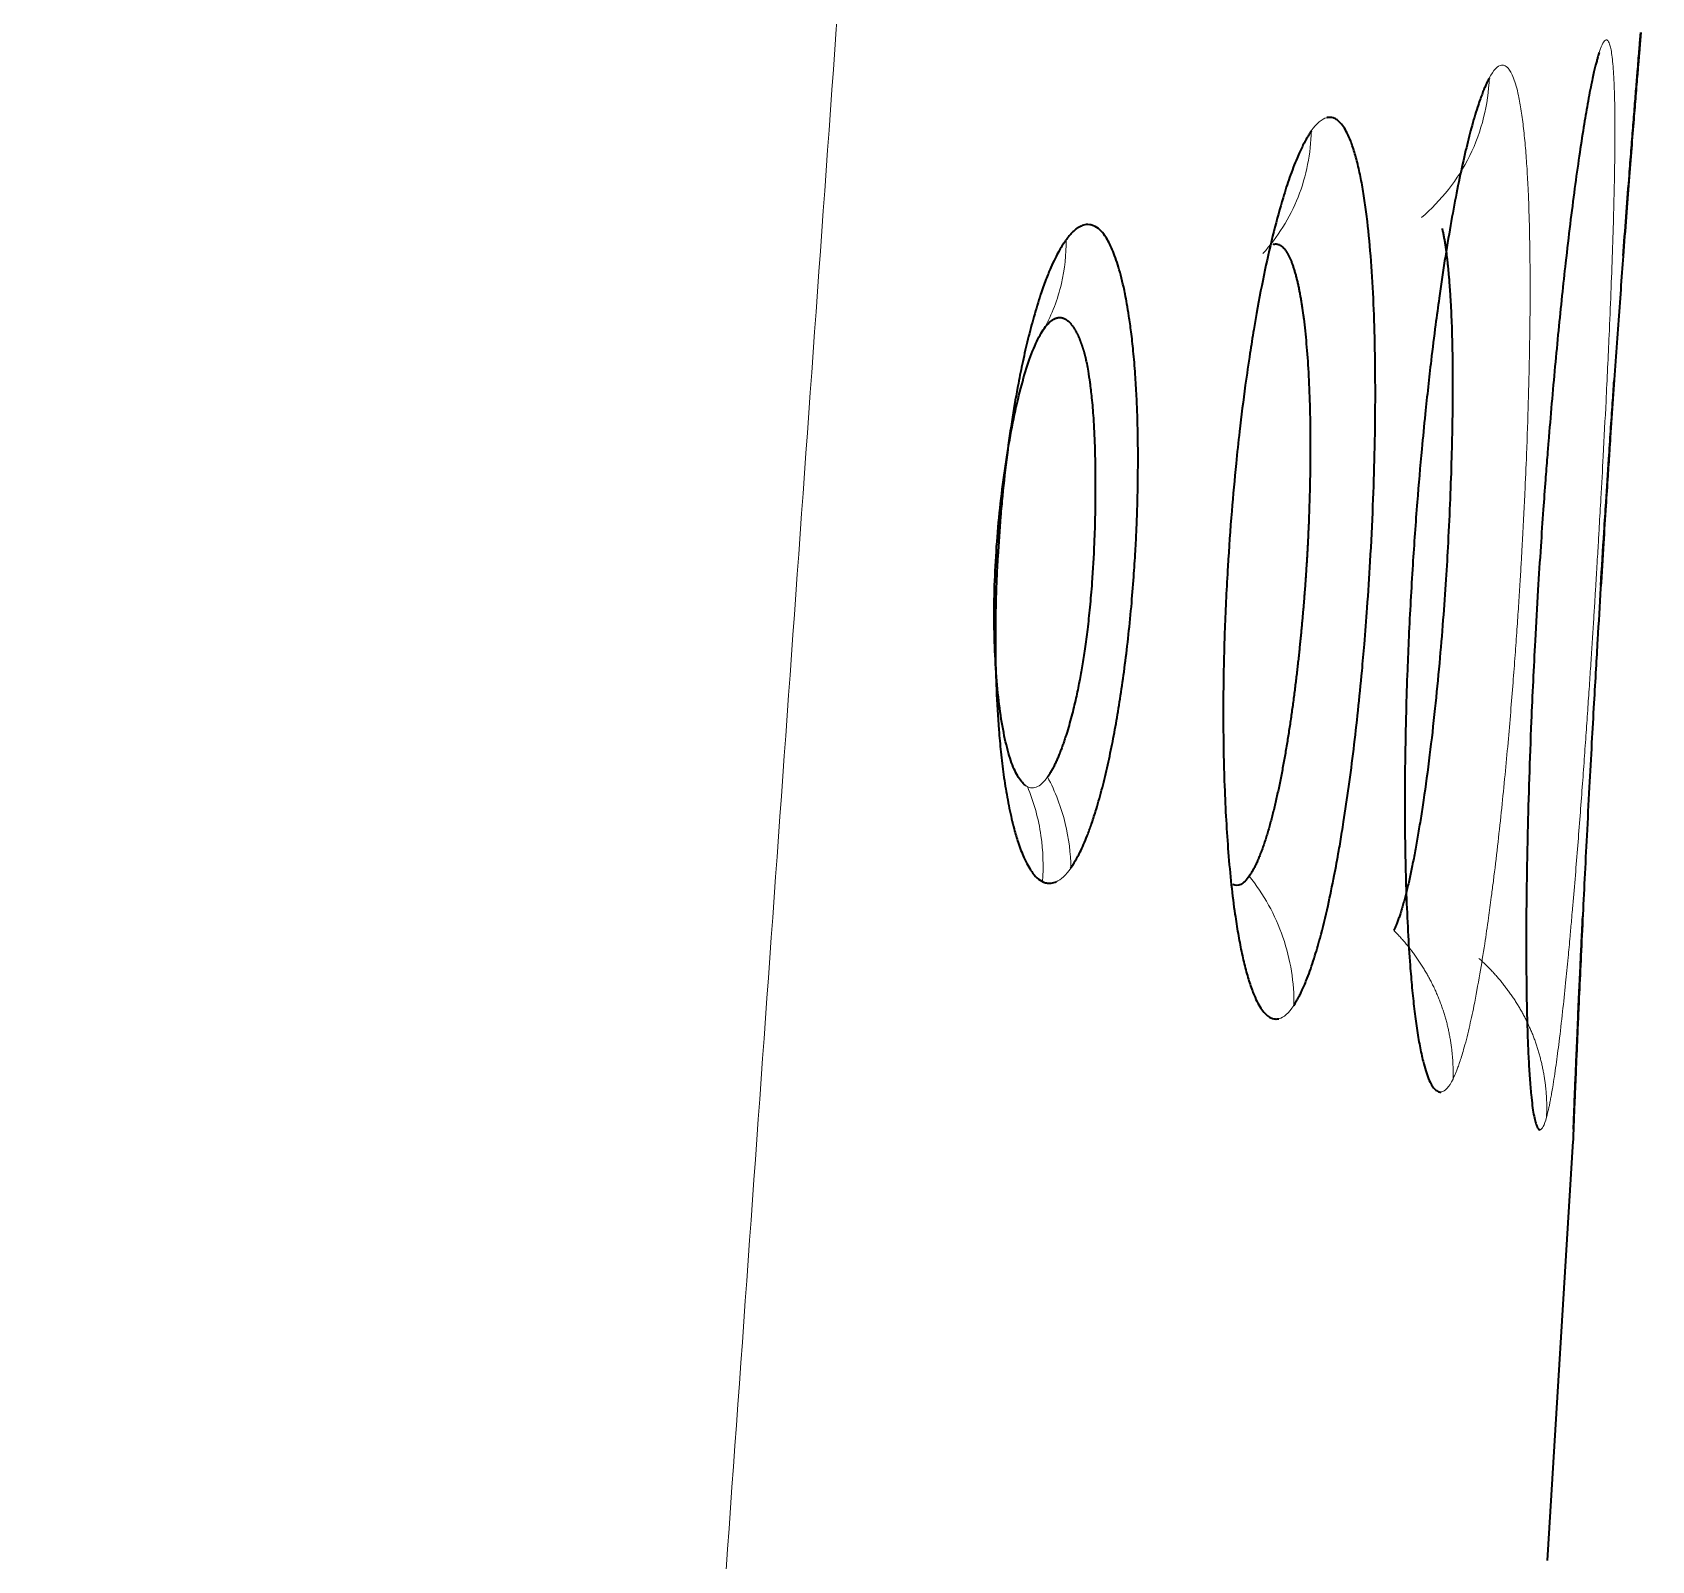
# Model space of a CAD drawing. Header units: inches. Extents: x -1096 to 3103, y -191 to 3207.
# Drawn here: x -28.622 to -24.657, y 1572.625 to 1576.368 of the extents above; entities that cross this region are included whole.
import ezdxf

# ---------------------------------------------------------------- set-up
doc = ezdxf.new("R2010")
doc.units = ezdxf.units.IN

msp = doc.modelspace()

# ---------------------------------------------------------------- linework, layer by layer
at = {"lineweight": 35}
for p, q in [((-24.6834, 1576.3681), (-24.6858, 1576.3387)), ((-24.9121, 1572.6251), (-24.8493, 1573.6521))]:
    msp.add_line(p, q, dxfattribs=at)
at = {"lineweight": 13}
for points, knots in [([(-24.657, 1604.0575), (-24.6612, 1604.0019), (-24.6697, 1603.8898), (-24.6825, 1603.7202), (-24.6954, 1603.5479), (-24.7085, 1603.373), (-24.7217, 1603.1954), (-24.7351, 1603.0151), (-24.7487, 1602.8322), (-24.7624, 1602.6465), (-24.7762, 1602.4583), (-24.8033, 1602.0882), (-24.8495, 1601.4522), (-24.9046, 1600.6884), (-24.9558, 1599.9769), (-24.9972, 1599.4027), (-25.0386, 1598.8284), (-25.08, 1598.2541), (-25.1215, 1597.6798), (-25.2023, 1596.5586), (-25.3127, 1595.03), (-25.4425, 1593.2333), (-25.5422, 1591.8545), (-25.6116, 1590.8938), (-25.6605, 1590.2177), (-25.6991, 1589.6825), (-25.7378, 1589.1445), (-25.7775, 1588.5933), (-25.8181, 1588.029), (-25.8596, 1587.4515), (-25.9021, 1586.8608), (-25.9455, 1586.257), (-25.9898, 1585.64), (-26.035, 1585.0098), (-26.0812, 1584.3665), (-26.1283, 1583.71), (-26.1763, 1583.0403), (-26.2252, 1582.3575), (-26.2751, 1581.6615), (-26.3258, 1580.9523), (-26.3776, 1580.23), (-26.4302, 1579.4945), (-26.4838, 1578.7459), (-26.5383, 1577.9841), (-26.5937, 1577.2091), (-26.7064, 1575.6334), (-26.878, 1573.2344), (-27.1101, 1569.9896), (-27.348, 1566.6641), (-27.5918, 1563.2577), (-27.8414, 1559.7706), (-28.0968, 1556.2027), (-28.3581, 1552.554), (-28.6288, 1548.7766), (-28.9068, 1544.8982), (-29.1902, 1540.9465), (-29.4735, 1536.9971), (-29.7568, 1533.05), (-30.0401, 1529.1052), (-30.3233, 1525.1627), (-30.6065, 1521.2225), (-30.8896, 1517.2847), (-31.1726, 1513.3491), (-31.4555, 1509.4158), (-31.7384, 1505.4849), (-32.0211, 1501.5563), (-32.3037, 1497.6299), (-32.4922, 1495.0131), (-32.5863, 1493.7051)], [0, 0, 0, 0, 0.001515, 0.003053, 0.004616, 0.006203, 0.007814, 0.009449, 0.011108, 0.012791, 0.014499, 0.01623, 0.022857, 0.031796, 0.037001, 0.042205, 0.047411, 0.052616, 0.057822, 0.063029, 0.083104, 0.099391, 0.111888, 0.120596, 0.125515, 0.130273, 0.135149, 0.140145, 0.14526, 0.150494, 0.155847, 0.16132, 0.166912, 0.172623, 0.178453, 0.184403, 0.190472, 0.19666, 0.202967, 0.209394, 0.21594, 0.222605, 0.229389, 0.236293, 0.243316, 0.250458, 0.27913, 0.308534, 0.338669, 0.369537, 0.401135, 0.433466, 0.466528, 0.500322, 0.536151, 0.571959, 0.607745, 0.64351, 0.679254, 0.714977, 0.750679, 0.78636, 0.822019, 0.857658, 0.893275, 0.928871, 0.964446, 1, 1, 1, 1]), ([(-24.9142, 1573.7112), (-24.9138, 1573.7127), (-24.913, 1573.7158), (-24.9117, 1573.7211), (-24.9101, 1573.7277), (-24.9083, 1573.7356), (-24.9063, 1573.7451), (-24.9041, 1573.7564), (-24.9017, 1573.7697), (-24.8973, 1573.7953), (-24.8912, 1573.8355), (-24.8831, 1573.8976), (-24.8753, 1573.965), (-24.868, 1574.0348), (-24.8618, 1574.0972), (-24.857, 1574.1492), (-24.8535, 1574.1887), (-24.8512, 1574.2143), (-24.8481, 1574.2503), (-24.8437, 1574.302), (-24.8378, 1574.3754), (-24.8322, 1574.4476), (-24.8269, 1574.5181), (-24.8219, 1574.5863), (-24.8173, 1574.6518), (-24.813, 1574.7142), (-24.809, 1574.7733), (-24.8053, 1574.829), (-24.802, 1574.8809), (-24.7989, 1574.9291), (-24.7961, 1574.9735), (-24.7936, 1575.0139), (-24.7914, 1575.0503), (-24.7895, 1575.0827), (-24.7878, 1575.1112), (-24.7864, 1575.1356), (-24.7842, 1575.1738), (-24.7805, 1575.2386), (-24.7748, 1575.342), (-24.7679, 1575.477), (-24.7615, 1575.6107), (-24.7565, 1575.7314), (-24.7527, 1575.8313), (-24.7498, 1575.9264), (-24.748, 1576.006), (-24.747, 1576.0722), (-24.7467, 1576.1272), (-24.747, 1576.1787), (-24.748, 1576.2256), (-24.7497, 1576.263), (-24.7518, 1576.2917), (-24.7541, 1576.313), (-24.7568, 1576.3288), (-24.7596, 1576.3393), (-24.7623, 1576.3454), (-24.7646, 1576.3485), (-24.7666, 1576.3498), (-24.7677, 1576.3499), (-24.7682, 1576.35)], [0, 0, 0, 0, 0.004872, 0.010579, 0.017122, 0.024499, 0.03271, 0.041755, 0.051631, 0.062336, 0.094597, 0.12323, 0.155284, 0.182579, 0.205128, 0.222917, 0.235918, 0.244119, 0.247515, 0.270238, 0.291929, 0.312578, 0.332172, 0.350704, 0.368185, 0.384628, 0.400043, 0.414437, 0.42781, 0.440165, 0.451502, 0.461823, 0.471127, 0.479417, 0.486691, 0.492953, 0.4982, 0.516118, 0.543024, 0.578966, 0.624011, 0.654396, 0.685503, 0.717305, 0.749775, 0.772781, 0.796809, 0.821872, 0.847992, 0.875186, 0.895515, 0.916054, 0.936799, 0.954886, 0.970252, 0.982896, 0.992814, 1, 1, 1, 1]), ([(-25.1432, 1573.8047), (-25.1424, 1573.8064), (-25.1407, 1573.81), (-25.1379, 1573.8163), (-25.1347, 1573.8242), (-25.131, 1573.8339), (-25.1268, 1573.8457), (-25.1222, 1573.8599), (-25.1145, 1573.8858), (-25.1043, 1573.9254), (-25.091, 1573.9872), (-25.0782, 1574.0564), (-25.0663, 1574.1299), (-25.057, 1574.1936), (-25.0502, 1574.2439), (-25.0458, 1574.2785), (-25.0402, 1574.3229), (-25.0331, 1574.3832), (-25.0241, 1574.4663), (-25.0159, 1574.5478), (-25.0086, 1574.6266), (-25.0021, 1574.7022), (-24.9963, 1574.7738), (-24.9912, 1574.8412), (-24.9867, 1574.9041), (-24.9828, 1574.9621), (-24.9794, 1575.0152), (-24.9765, 1575.0633), (-24.9741, 1575.1062), (-24.9721, 1575.1439), (-24.9698, 1575.1878), (-24.9667, 1575.2513), (-24.9626, 1575.3472), (-24.9582, 1575.4756), (-24.9554, 1575.6026), (-24.9543, 1575.7167), (-24.9546, 1575.8099), (-24.9561, 1575.8989), (-24.9587, 1575.9734), (-24.962, 1576.0352), (-24.9657, 1576.0864), (-24.9704, 1576.1339), (-24.9761, 1576.177), (-24.9822, 1576.2112), (-24.9885, 1576.2374), (-24.9947, 1576.2566), (-25.0012, 1576.2707), (-25.0074, 1576.2798), (-25.0129, 1576.285), (-25.0176, 1576.2874), (-25.0214, 1576.2882), (-25.0237, 1576.2881), (-25.0246, 1576.288)], [0, 0, 0, 0, 0.005677, 0.012431, 0.020264, 0.029172, 0.039157, 0.050215, 0.062343, 0.094666, 0.123243, 0.158827, 0.188477, 0.212202, 0.229972, 0.241753, 0.247536, 0.274585, 0.300234, 0.324459, 0.347244, 0.368595, 0.388537, 0.407085, 0.424248, 0.440028, 0.454426, 0.467443, 0.479082, 0.489344, 0.498229, 0.51496, 0.541471, 0.577807, 0.624039, 0.654254, 0.685303, 0.717162, 0.749801, 0.772926, 0.797012, 0.822074, 0.848133, 0.875207, 0.895532, 0.916068, 0.936809, 0.954801, 0.970119, 0.982761, 0.992723, 1, 1, 1, 1]), ([(-25.0545, 1576.2562), (-25.0569, 1576.192), (-25.0887, 1576.0607), (-25.1725, 1575.9553), (-25.2206, 1575.9145)], [0, 0, 0, 0, 0.504102, 1, 1, 1, 1]), ([(-25.4902, 1576.1266), (-25.4913, 1576.072), (-25.513, 1575.9611), (-25.5727, 1575.8662), (-25.6086, 1575.8266)], [0, 0, 0, 0, 0.501379, 1, 1, 1, 1]), ([(-26.0906, 1575.86), (-26.0902, 1575.8242), (-26.0983, 1575.7482), (-26.1252, 1575.6775), (-26.1437, 1575.6436)], [0, 0, 0, 0, 0.475307, 1, 1, 1, 1]), ([(-26.1361, 1574.5446), (-26.1453, 1574.5312), (-26.1546, 1574.5229), (-26.173, 1574.5162), (-26.182, 1574.5177), (-26.1906, 1574.5242)], [0, 0, 0, 0, 0.5, 0.5, 1, 1, 1, 1]), ([(-26.079, 1574.3214), (-26.0793, 1574.3574), (-26.0888, 1574.4344), (-26.117, 1574.5085), (-26.1361, 1574.5446)], [0, 0, 0, 0, 0.477106, 1, 1, 1, 1]), ([(-26.1485, 1574.2879), (-26.1456, 1574.3252), (-26.1479, 1574.4056), (-26.1694, 1574.4828), (-26.1853, 1574.5207)], [0, 0, 0, 0, 0.47368, 1, 1, 1, 1]), ([(-25.5329, 1573.9849), (-25.5319, 1574.04), (-25.5408, 1574.0974), (-25.5784, 1574.2062), (-25.6071, 1574.2576), (-25.6423, 1574.3019)], [0, 0, 0, 0, 0.5, 0.5, 1, 1, 1, 1]), ([(-25.1432, 1573.8047), (-25.1431, 1573.8084), (-25.1429, 1573.8159), (-25.143, 1573.827), (-25.1432, 1573.8383), (-25.1438, 1573.8495), (-25.1446, 1573.8609), (-25.1457, 1573.8722), (-25.1471, 1573.8835), (-25.1487, 1573.8949), (-25.1506, 1573.9062), (-25.1528, 1573.9175), (-25.1552, 1573.9288), (-25.1579, 1573.9401), (-25.1609, 1573.9513), (-25.1641, 1573.9624), (-25.1676, 1573.9735), (-25.1714, 1573.9846), (-25.1755, 1573.9955), (-25.1798, 1574.0063), (-25.1844, 1574.0171), (-25.1892, 1574.0277), (-25.1944, 1574.0382), (-25.1997, 1574.0486), (-25.2053, 1574.0588), (-25.2111, 1574.0689), (-25.2172, 1574.0789), (-25.2234, 1574.0887), (-25.2299, 1574.0984), (-25.2366, 1574.1079), (-25.2435, 1574.1172), (-25.2505, 1574.1263), (-25.2578, 1574.1353), (-25.2652, 1574.1441), (-25.2728, 1574.1526), (-25.2805, 1574.161), (-25.2858, 1574.1664), (-25.2885, 1574.1691)], [0, 0, 0, 0, 0.027905, 0.055941, 0.084098, 0.112368, 0.14074, 0.169207, 0.197757, 0.226383, 0.255076, 0.283826, 0.312624, 0.341464, 0.370336, 0.399232, 0.428147, 0.457072, 0.486003, 0.514932, 0.543857, 0.57277, 0.601666, 0.630538, 0.659379, 0.688181, 0.716937, 0.745638, 0.774275, 0.80284, 0.831323, 0.859716, 0.88801, 0.916194, 0.94426, 0.972198, 1, 1, 1, 1]), ([(-24.9142, 1573.7112), (-24.9141, 1573.7147), (-24.9138, 1573.7218), (-24.9136, 1573.7323), (-24.9137, 1573.743), (-24.9141, 1573.7537), (-24.9146, 1573.7644), (-24.9155, 1573.7751), (-24.9165, 1573.7859), (-24.9178, 1573.7966), (-24.9194, 1573.8074), (-24.9211, 1573.8182), (-24.9232, 1573.8289), (-24.9254, 1573.8396), (-24.928, 1573.8503), (-24.9307, 1573.861), (-24.9337, 1573.8716), (-24.937, 1573.8821), (-24.9404, 1573.8926), (-24.9442, 1573.903), (-24.9481, 1573.9134), (-24.9524, 1573.9236), (-24.9568, 1573.9337), (-24.9615, 1573.9438), (-24.9665, 1573.9537), (-24.9716, 1573.9635), (-24.977, 1573.9732), (-24.9826, 1573.9827), (-24.9884, 1573.9922), (-24.9944, 1574.0015), (-25.0006, 1574.0106), (-25.007, 1574.0196), (-25.0135, 1574.0284), (-25.0203, 1574.0371), (-25.0272, 1574.0456), (-25.0342, 1574.054), (-25.0414, 1574.0621), (-25.0488, 1574.0701), (-25.0563, 1574.0779), (-25.064, 1574.0855), (-25.0718, 1574.0929), (-25.0771, 1574.0976), (-25.0797, 1574.1)], [0, 0, 0, 0, 0.024309, 0.048737, 0.073277, 0.097921, 0.122662, 0.147492, 0.172405, 0.197393, 0.222448, 0.247563, 0.272731, 0.297944, 0.323197, 0.348483, 0.373794, 0.399127, 0.424474, 0.449831, 0.475193, 0.500556, 0.525915, 0.551268, 0.576611, 0.601938, 0.627244, 0.652524, 0.677773, 0.702983, 0.728149, 0.753263, 0.778319, 0.80331, 0.828228, 0.853067, 0.877817, 0.902473, 0.927027, 0.951471, 0.975797, 1, 1, 1, 1])]:
    msp.add_open_spline(points, degree=3, knots=knots, dxfattribs=at)
at = {"lineweight": 35}
for points, knots in [([(-24.7265, 1575.8214), (-24.7263, 1575.8247), (-24.7235, 1575.8616), (-24.7183, 1575.9302), (-24.712, 1576.0117), (-24.7067, 1576.0795), (-24.7023, 1576.136), (-24.6981, 1576.1889), (-24.6942, 1576.2373), (-24.691, 1576.276), (-24.6886, 1576.3059), (-24.6868, 1576.3281), (-24.6854, 1576.3448), (-24.6844, 1576.356), (-24.6839, 1576.3626), (-24.6836, 1576.3661), (-24.6834, 1576.3677), (-24.6834, 1576.368), (-24.6834, 1576.3681)], [0, 0, 0, 0, 0.009648, 0.109729, 0.211715, 0.284115, 0.359772, 0.438728, 0.521049, 0.606793, 0.670847, 0.735553, 0.800894, 0.857989, 0.906456, 0.946289, 0.977476, 1, 1, 1, 1]), ([(-24.6858, 1576.3387), (-24.6859, 1576.3372), (-24.6862, 1576.3337), (-24.6867, 1576.3275), (-24.6873, 1576.3197), (-24.6882, 1576.3099), (-24.6891, 1576.2979), (-24.6904, 1576.2833), (-24.6926, 1576.2567), (-24.6959, 1576.2158), (-24.7008, 1576.1545), (-24.7064, 1576.085), (-24.7126, 1576.0049), (-24.7194, 1575.9169), (-24.7261, 1575.8274), (-24.7327, 1575.7387), (-24.7389, 1575.6525), (-24.7452, 1575.5631), (-24.7516, 1575.4708), (-24.7568, 1575.3952), (-24.761, 1575.332), (-24.7647, 1575.2762), (-24.7695, 1575.2026), (-24.7753, 1575.1109), (-24.7821, 1575.0015), (-24.7883, 1574.8988), (-24.7938, 1574.8048), (-24.7987, 1574.7202), (-24.8041, 1574.623), (-24.8099, 1574.5142), (-24.8176, 1574.3658), (-24.8265, 1574.1861), (-24.8332, 1574.0389), (-24.8375, 1573.9427), (-24.8399, 1573.8857), (-24.8422, 1573.8324), (-24.8442, 1573.7838), (-24.8458, 1573.7449), (-24.8471, 1573.7149), (-24.848, 1573.6925), (-24.8486, 1573.6758), (-24.849, 1573.6646), (-24.8493, 1573.6578), (-24.8494, 1573.6542), (-24.8495, 1573.6526), (-24.8495, 1573.6523), (-24.8495, 1573.6521)], [0, 0, 0, 0, 0.005478, 0.012088, 0.019828, 0.028697, 0.038694, 0.049815, 0.062055, 0.094135, 0.122732, 0.153805, 0.184826, 0.215793, 0.246708, 0.271782, 0.296802, 0.321784, 0.346734, 0.371652, 0.381642, 0.396023, 0.414791, 0.437934, 0.465436, 0.497272, 0.515227, 0.536784, 0.561953, 0.590755, 0.623221, 0.684062, 0.749062, 0.772183, 0.796327, 0.821486, 0.847648, 0.874792, 0.895106, 0.915702, 0.936587, 0.954439, 0.969705, 0.982388, 0.992487, 1, 1, 1, 1]), ([(-24.7853, 1576.3192), (-24.7858, 1576.3176), (-24.7869, 1576.314), (-24.7887, 1576.3078), (-24.7909, 1576.2999), (-24.7935, 1576.2901), (-24.7965, 1576.278), (-24.7999, 1576.2634), (-24.8056, 1576.2368), (-24.8135, 1576.196), (-24.8238, 1576.135), (-24.8344, 1576.066), (-24.8454, 1575.9867), (-24.8566, 1575.8996), (-24.867, 1575.8111), (-24.8765, 1575.7235), (-24.8852, 1575.6384), (-24.8936, 1575.5502), (-24.9018, 1575.4593), (-24.9081, 1575.3846), (-24.9131, 1575.322), (-24.9174, 1575.2665), (-24.9227, 1575.1939), (-24.9289, 1575.1039), (-24.9357, 1574.9967), (-24.9439, 1574.8526), (-24.9536, 1574.6496), (-24.9598, 1574.458), (-24.9628, 1574.3041), (-24.964, 1574.2042), (-24.9642, 1574.108), (-24.9635, 1574.027), (-24.9622, 1573.9597), (-24.9605, 1573.904), (-24.9583, 1573.8523), (-24.9554, 1573.8054), (-24.9523, 1573.768), (-24.9491, 1573.7391), (-24.9458, 1573.7177), (-24.9425, 1573.7018), (-24.9392, 1573.6913), (-24.9363, 1573.6851), (-24.9338, 1573.6819), (-24.9317, 1573.6806), (-24.9305, 1573.6804), (-24.93, 1573.6803)], [0, 0, 0, 0, 0.005489, 0.012106, 0.019849, 0.028718, 0.03871, 0.049822, 0.062049, 0.094134, 0.122722, 0.153793, 0.184814, 0.215782, 0.246701, 0.271782, 0.296807, 0.321791, 0.346741, 0.371656, 0.38183, 0.396322, 0.415129, 0.438238, 0.465633, 0.497291, 0.548689, 0.623092, 0.653058, 0.684038, 0.716037, 0.749085, 0.772414, 0.796664, 0.821824, 0.847885, 0.874825, 0.895221, 0.915812, 0.936601, 0.954502, 0.969791, 0.982471, 0.992541, 1, 1, 1, 1]), ([(-25.0545, 1576.2562), (-25.0553, 1576.2546), (-25.0572, 1576.2511), (-25.0602, 1576.2449), (-25.0637, 1576.2372), (-25.0678, 1576.2276), (-25.0724, 1576.2159), (-25.0776, 1576.2017), (-25.0863, 1576.1759), (-25.098, 1576.1367), (-25.1127, 1576.0781), (-25.1273, 1576.0122), (-25.1422, 1575.9365), (-25.1567, 1575.8536), (-25.1683, 1575.7792), (-25.178, 1575.7116), (-25.1869, 1575.6461), (-25.1986, 1575.5523), (-25.2098, 1575.4502), (-25.2212, 1575.3342), (-25.2318, 1575.211), (-25.2428, 1575.0569), (-25.2504, 1574.9188), (-25.2554, 1574.7989), (-25.2587, 1574.6964), (-25.2611, 1574.575), (-25.2617, 1574.4224), (-25.2584, 1574.2492), (-25.2512, 1574.1147), (-25.2437, 1574.027), (-25.2382, 1573.9752), (-25.2319, 1573.9274), (-25.2247, 1573.8844), (-25.2173, 1573.8502), (-25.2101, 1573.824), (-25.2031, 1573.8046), (-25.1961, 1573.7904), (-25.1896, 1573.7813), (-25.1839, 1573.7761), (-25.1791, 1573.7736), (-25.1751, 1573.7727), (-25.1728, 1573.7728), (-25.1719, 1573.7729)], [0, 0, 0, 0, 0.005516, 0.01215, 0.0199, 0.028767, 0.038748, 0.049839, 0.062036, 0.094143, 0.122701, 0.153762, 0.184779, 0.215748, 0.246673, 0.261603, 0.282411, 0.309111, 0.347406, 0.37165, 0.407578, 0.449462, 0.497236, 0.519574, 0.547992, 0.582517, 0.623199, 0.683878, 0.749073, 0.772572, 0.796908, 0.82207, 0.848049, 0.874824, 0.895222, 0.915813, 0.936602, 0.954405, 0.969645, 0.982324, 0.992443, 1, 1, 1, 1]), ([(-25.4902, 1576.1266), (-25.4912, 1576.1251), (-25.4935, 1576.1217), (-25.4972, 1576.1158), (-25.5016, 1576.1085), (-25.5065, 1576.0995), (-25.5122, 1576.0886), (-25.5185, 1576.0755), (-25.5289, 1576.0518), (-25.5427, 1576.0158), (-25.5618, 1575.9567), (-25.5822, 1575.8821), (-25.6041, 1575.7872), (-25.6201, 1575.7041), (-25.6321, 1575.6347), (-25.6414, 1575.5765), (-25.6534, 1575.4939), (-25.6647, 1575.4034), (-25.6759, 1575.3003), (-25.6859, 1575.1901), (-25.6956, 1575.0545), (-25.7013, 1574.935), (-25.7045, 1574.8321), (-25.706, 1574.7435), (-25.7059, 1574.6364), (-25.7027, 1574.5025), (-25.6942, 1574.3515), (-25.6816, 1574.2356), (-25.6697, 1574.1601), (-25.6613, 1574.1159), (-25.6519, 1574.0755), (-25.6415, 1574.0396), (-25.6312, 1574.0113), (-25.6211, 1573.9898), (-25.6115, 1573.9742), (-25.6021, 1573.9632), (-25.5933, 1573.9564), (-25.5858, 1573.9529), (-25.5793, 1573.9516), (-25.5741, 1573.9516), (-25.5711, 1573.9521), (-25.5697, 1573.9523)], [0, 0, 0, 0, 0.005554, 0.012212, 0.019972, 0.028835, 0.038798, 0.049857, 0.062009, 0.094144, 0.122654, 0.164029, 0.205336, 0.246577, 0.261309, 0.282117, 0.309016, 0.346447, 0.371562, 0.40803, 0.449921, 0.49717, 0.518469, 0.546547, 0.581427, 0.623161, 0.683442, 0.749063, 0.772788, 0.797238, 0.822404, 0.848274, 0.87483, 0.895236, 0.915826, 0.936607, 0.954255, 0.969416, 0.982094, 0.992289, 1, 1, 1, 1]), ([(-25.5329, 1573.9849), (-25.5319, 1573.9865), (-25.5297, 1573.9899), (-25.5261, 1573.996), (-25.5219, 1574.0034), (-25.5172, 1574.0125), (-25.512, 1574.0235), (-25.5062, 1574.0366), (-25.4965, 1574.0605), (-25.4839, 1574.0967), (-25.4668, 1574.1554), (-25.4503, 1574.2231), (-25.435, 1574.2965), (-25.4237, 1574.3575), (-25.4162, 1574.4022), (-25.4079, 1574.4539), (-25.3981, 1574.5207), (-25.3862, 1574.6119), (-25.3755, 1574.7066), (-25.3669, 1574.7929), (-25.3594, 1574.8771), (-25.3525, 1574.9665), (-25.3451, 1575.0801), (-25.3389, 1575.2064), (-25.3332, 1575.3846), (-25.3327, 1575.5526), (-25.3373, 1575.7058), (-25.3434, 1575.811), (-25.351, 1575.892), (-25.3588, 1575.9523), (-25.3658, 1575.9959), (-25.374, 1576.0361), (-25.3833, 1576.0722), (-25.3928, 1576.1005), (-25.4022, 1576.1219), (-25.4112, 1576.1374), (-25.4203, 1576.1484), (-25.4288, 1576.1551), (-25.4363, 1576.1586), (-25.4427, 1576.1598), (-25.4478, 1576.1598), (-25.4508, 1576.1593), (-25.4521, 1576.1591)], [0, 0, 0, 0, 0.00574, 0.012539, 0.020395, 0.029309, 0.039278, 0.0503, 0.062374, 0.094808, 0.123301, 0.163195, 0.195598, 0.220506, 0.237864, 0.247638, 0.279014, 0.310359, 0.341623, 0.372778, 0.393309, 0.421103, 0.456142, 0.498405, 0.538106, 0.624054, 0.66412, 0.706058, 0.749801, 0.773059, 0.797214, 0.822278, 0.848274, 0.875218, 0.895535, 0.916069, 0.936814, 0.954645, 0.96988, 0.982521, 0.992562, 1, 1, 1, 1]), ([(-26.054, 1575.8938), (-26.055, 1575.8933), (-26.0571, 1575.8923), (-26.0603, 1575.8904), (-26.0634, 1575.8883), (-26.0665, 1575.886), (-26.0696, 1575.8835), (-26.0726, 1575.8808), (-26.0757, 1575.8778), (-26.0787, 1575.8746), (-26.0817, 1575.8713), (-26.0847, 1575.8677), (-26.0877, 1575.864), (-26.0896, 1575.8614), (-26.0906, 1575.86)], [0, 0, 0, 0, 0.087726, 0.174597, 0.26064, 0.345882, 0.430348, 0.514063, 0.597044, 0.679271, 0.760709, 0.841329, 0.921101, 1, 1, 1, 1]), ([(-26.079, 1574.3214), (-26.0776, 1574.3235), (-26.0745, 1574.3282), (-26.0693, 1574.3366), (-26.063, 1574.3475), (-26.0558, 1574.3615), (-26.0476, 1574.3791), (-26.0385, 1574.4011), (-26.0286, 1574.428), (-26.0167, 1574.4643), (-26.0036, 1574.5104), (-25.9901, 1574.5657), (-25.9779, 1574.623), (-25.9669, 1574.682), (-25.9567, 1574.7443), (-25.9472, 1574.8114), (-25.9384, 1574.8842), (-25.9308, 1574.9593), (-25.925, 1575.0311), (-25.9209, 1575.0943), (-25.9182, 1575.147), (-25.9166, 1575.1892), (-25.9157, 1575.221), (-25.9153, 1575.2426), (-25.915, 1575.2609), (-25.9147, 1575.2796), (-25.9145, 1575.3023), (-25.9144, 1575.3257), (-25.9145, 1575.3497), (-25.9148, 1575.3743), (-25.9152, 1575.3994), (-25.9159, 1575.425), (-25.9169, 1575.4511), (-25.918, 1575.4774), (-25.9195, 1575.5041), (-25.9219, 1575.5415), (-25.9257, 1575.5859), (-25.9309, 1575.6331), (-25.9362, 1575.6715), (-25.9412, 1575.702), (-25.9456, 1575.7255), (-25.9506, 1575.749), (-25.9565, 1575.7735), (-25.9639, 1575.7992), (-25.9716, 1575.8217), (-25.9794, 1575.841), (-25.9874, 1575.8571), (-25.9967, 1575.8721), (-26.0084, 1575.8861), (-26.0209, 1575.8945), (-26.0323, 1575.8974), (-26.0407, 1575.8975), (-26.0478, 1575.8961), (-26.0521, 1575.8945), (-26.054, 1575.8938)], [0, 0, 0, 0, 0.008312, 0.018718, 0.031215, 0.045793, 0.062447, 0.081166, 0.101965, 0.12488, 0.158032, 0.189932, 0.220552, 0.249847, 0.279081, 0.309902, 0.342245, 0.37604, 0.40723, 0.433936, 0.456243, 0.474204, 0.487831, 0.49712, 0.502069, 0.511588, 0.521488, 0.53177, 0.542435, 0.553485, 0.564918, 0.576737, 0.588939, 0.601522, 0.614485, 0.627837, 0.657455, 0.683638, 0.706353, 0.725554, 0.7412, 0.75326, 0.775273, 0.796753, 0.817681, 0.838042, 0.857822, 0.877012, 0.903556, 0.937505, 0.957454, 0.974506, 0.988684, 1, 1, 1, 1]), ([(-25.1701, 1575.8874), (-25.1698, 1575.8862), (-25.1691, 1575.8835), (-25.1682, 1575.8793), (-25.1672, 1575.8747), (-25.1663, 1575.8699), (-25.1653, 1575.8651), (-25.1644, 1575.86), (-25.1636, 1575.8549), (-25.1627, 1575.8496), (-25.1619, 1575.8442), (-25.1611, 1575.8387), (-25.1603, 1575.833), (-25.1595, 1575.8273), (-25.1588, 1575.8214), (-25.1581, 1575.8154), (-25.1574, 1575.8093), (-25.1567, 1575.8031), (-25.156, 1575.7968), (-25.1554, 1575.7905), (-25.1548, 1575.784), (-25.1542, 1575.7774), (-25.1536, 1575.7708), (-25.153, 1575.7641), (-25.1525, 1575.7573), (-25.152, 1575.7504), (-25.1515, 1575.7435), (-25.151, 1575.7365), (-25.1505, 1575.7294), (-25.15, 1575.7223), (-25.1496, 1575.7152), (-25.1482, 1575.6917), (-25.1463, 1575.6486), (-25.1446, 1575.5806), (-25.1441, 1575.5039), (-25.1448, 1575.4188), (-25.1468, 1575.3256), (-25.1503, 1575.2249), (-25.1549, 1575.1248), (-25.1607, 1575.0253), (-25.1678, 1574.926), (-25.1767, 1574.8196), (-25.1876, 1574.708), (-25.2006, 1574.5943), (-25.2115, 1574.5143), (-25.219, 1574.4649), (-25.2223, 1574.4433), (-25.2258, 1574.4222), (-25.2292, 1574.4019), (-25.2326, 1574.3821), (-25.2361, 1574.3631), (-25.2395, 1574.3447), (-25.243, 1574.327), (-25.2465, 1574.3101), (-25.25, 1574.2939), (-25.2535, 1574.2784), (-25.257, 1574.2637), (-25.2606, 1574.2497), (-25.2641, 1574.2366), (-25.2676, 1574.2243), (-25.2711, 1574.2129), (-25.2746, 1574.2023), (-25.2781, 1574.1925), (-25.2816, 1574.1837), (-25.285, 1574.1758), (-25.2873, 1574.1713), (-25.2885, 1574.1691)], [0, 0, 0, 0, 0.004883, 0.010487, 0.016057, 0.021593, 0.027095, 0.032564, 0.037999, 0.043401, 0.048769, 0.054104, 0.059406, 0.064675, 0.06991, 0.075113, 0.080282, 0.085419, 0.090524, 0.095596, 0.100636, 0.105644, 0.110619, 0.115563, 0.120474, 0.125354, 0.130201, 0.135017, 0.1398, 0.144552, 0.149272, 0.15396, 0.190368, 0.228567, 0.268532, 0.310225, 0.353605, 0.398644, 0.44537, 0.484594, 0.527572, 0.574295, 0.62482, 0.679221, 0.737313, 0.749759, 0.762207, 0.774651, 0.787092, 0.79953, 0.811969, 0.824411, 0.836858, 0.849312, 0.861776, 0.874251, 0.88674, 0.899245, 0.911768, 0.924311, 0.936877, 0.949465, 0.962073, 0.974698, 0.987341, 1, 1, 1, 1]), ([(-26.0906, 1575.86), (-26.092, 1575.858), (-26.0955, 1575.8531), (-26.1015, 1575.8439), (-26.109, 1575.8311), (-26.118, 1575.8139), (-26.1286, 1575.7912), (-26.1404, 1575.7619), (-26.1544, 1575.7226), (-26.1693, 1575.6741), (-26.1838, 1575.6186), (-26.1965, 1575.5636), (-26.2093, 1575.5004), (-26.2226, 1575.4249), (-26.2358, 1575.3326), (-26.2451, 1575.2502), (-26.2526, 1575.1668), (-26.2574, 1575.0988), (-26.2608, 1575.0313), (-26.2625, 1574.9819), (-26.2634, 1574.9389), (-26.2639, 1574.8923), (-26.2638, 1574.8325), (-26.2615, 1574.7509), (-26.2568, 1574.6726), (-26.2504, 1574.6037), (-26.2437, 1574.5482), (-26.2349, 1574.4929), (-26.226, 1574.4495), (-26.2168, 1574.4129), (-26.207, 1574.3796), (-26.1929, 1574.3427), (-26.1774, 1574.3145), (-26.1613, 1574.2958), (-26.1483, 1574.2872), (-26.1367, 1574.2841), (-26.1281, 1574.284), (-26.121, 1574.2854), (-26.1167, 1574.2869), (-26.1149, 1574.2876)], [0, 0, 0, 0, 0.00838, 0.019828, 0.034311, 0.051779, 0.07223, 0.095696, 0.122213, 0.156817, 0.188919, 0.218495, 0.245511, 0.285003, 0.326851, 0.370915, 0.392493, 0.433838, 0.457227, 0.478268, 0.49699, 0.512576, 0.538783, 0.575717, 0.623427, 0.651319, 0.681697, 0.714579, 0.749997, 0.768411, 0.795415, 0.831012, 0.875167, 0.903589, 0.936491, 0.95725, 0.97475, 0.989001, 1, 1, 1, 1]), ([(-25.5839, 1575.8488), (-25.5831, 1575.849), (-25.5817, 1575.8494), (-25.5795, 1575.8498), (-25.5774, 1575.85), (-25.5753, 1575.8499), (-25.5732, 1575.8496), (-25.5712, 1575.849), (-25.5692, 1575.8483), (-25.5672, 1575.8474), (-25.5652, 1575.8462), (-25.5633, 1575.8449), (-25.5615, 1575.8434), (-25.5596, 1575.8417), (-25.5578, 1575.8398), (-25.556, 1575.8377), (-25.5542, 1575.8355), (-25.5525, 1575.8331), (-25.5508, 1575.8305), (-25.5492, 1575.8278), (-25.5475, 1575.8249), (-25.5459, 1575.8219), (-25.5444, 1575.8187), (-25.5428, 1575.8154), (-25.5413, 1575.812), (-25.5398, 1575.8084), (-25.5384, 1575.8047), (-25.537, 1575.8009), (-25.5356, 1575.797), (-25.5342, 1575.7929), (-25.5329, 1575.7888), (-25.5316, 1575.7845), (-25.5303, 1575.7802), (-25.5291, 1575.7757), (-25.5278, 1575.7712), (-25.5267, 1575.7665), (-25.5255, 1575.7618), (-25.5244, 1575.757), (-25.5233, 1575.7521), (-25.5222, 1575.7472), (-25.5211, 1575.7421), (-25.5201, 1575.737), (-25.5191, 1575.7319), (-25.5181, 1575.7266), (-25.5171, 1575.7213), (-25.5162, 1575.716), (-25.5153, 1575.7106), (-25.5144, 1575.7052), (-25.5136, 1575.6997), (-25.5127, 1575.6942), (-25.5119, 1575.6887), (-25.5111, 1575.6831), (-25.5104, 1575.6775), (-25.5096, 1575.6719), (-25.5067, 1575.6493), (-25.502, 1575.606), (-25.4971, 1575.5356), (-25.4938, 1575.4559), (-25.4924, 1575.3675), (-25.4931, 1575.2712), (-25.4952, 1575.2009), (-25.4968, 1575.1612), (-25.4971, 1575.1535), (-25.4975, 1575.1455), (-25.4979, 1575.1372), (-25.4983, 1575.1286), (-25.4987, 1575.1197), (-25.4992, 1575.1105), (-25.4997, 1575.1009), (-25.5003, 1575.091), (-25.5009, 1575.0808), (-25.5015, 1575.0704), (-25.5022, 1575.0596), (-25.503, 1575.0485), (-25.5037, 1575.037), (-25.5045, 1575.0253), (-25.5054, 1575.0133), (-25.5063, 1575.001), (-25.5073, 1574.9884), (-25.5083, 1574.9756), (-25.5094, 1574.9624), (-25.5106, 1574.949), (-25.5118, 1574.9353), (-25.513, 1574.9213), (-25.5143, 1574.9071), (-25.5157, 1574.8926), (-25.5172, 1574.8779), (-25.5187, 1574.8629), (-25.5203, 1574.8478), (-25.5219, 1574.8324), (-25.5237, 1574.8168), (-25.5255, 1574.801), (-25.5274, 1574.785), (-25.5294, 1574.7689), (-25.5314, 1574.7526), (-25.5335, 1574.7362), (-25.5358, 1574.7196), (-25.5381, 1574.703), (-25.5405, 1574.6863), (-25.5429, 1574.6696), (-25.5455, 1574.6528), (-25.5481, 1574.6361), (-25.5509, 1574.6194), (-25.5537, 1574.6027), (-25.5566, 1574.5861), (-25.5596, 1574.5696), (-25.5627, 1574.5533), (-25.5659, 1574.5371), (-25.5692, 1574.5211), (-25.5726, 1574.5053), (-25.576, 1574.4898), (-25.5796, 1574.4746), (-25.5832, 1574.4596), (-25.5869, 1574.445), (-25.5907, 1574.4308), (-25.5946, 1574.417), (-25.5985, 1574.4035), (-25.6026, 1574.3906), (-25.6067, 1574.3782), (-25.6109, 1574.3663), (-25.6152, 1574.355), (-25.6195, 1574.3443), (-25.624, 1574.3342), (-25.6285, 1574.3249), (-25.633, 1574.3164), (-25.6376, 1574.3085), (-25.6407, 1574.3041), (-25.6423, 1574.3019)], [0, 0, 0, 0, 0.005865, 0.011687, 0.017466, 0.023202, 0.028896, 0.034548, 0.040159, 0.045728, 0.051256, 0.056744, 0.062191, 0.067598, 0.072964, 0.078291, 0.083577, 0.088824, 0.09403, 0.099197, 0.104323, 0.109409, 0.114456, 0.119462, 0.124428, 0.129354, 0.13424, 0.139087, 0.143893, 0.14866, 0.153387, 0.158074, 0.162721, 0.167329, 0.171897, 0.176426, 0.180915, 0.185365, 0.189776, 0.194148, 0.198481, 0.202775, 0.20703, 0.211247, 0.215425, 0.219564, 0.223665, 0.227727, 0.231751, 0.235736, 0.239683, 0.243591, 0.247461, 0.251293, 0.255086, 0.293166, 0.332769, 0.373855, 0.41637, 0.460265, 0.505542, 0.508741, 0.512072, 0.515536, 0.519132, 0.522861, 0.526723, 0.530717, 0.534844, 0.539104, 0.543496, 0.548021, 0.552678, 0.557469, 0.562392, 0.567448, 0.572636, 0.577957, 0.583411, 0.588998, 0.594717, 0.600568, 0.606552, 0.612669, 0.618919, 0.625302, 0.631818, 0.638469, 0.645255, 0.652176, 0.659233, 0.666427, 0.673758, 0.681227, 0.688832, 0.696573, 0.70445, 0.71246, 0.720603, 0.728878, 0.737285, 0.745822, 0.754488, 0.763283, 0.772204, 0.781251, 0.790421, 0.799713, 0.809123, 0.818654, 0.828304, 0.838077, 0.847971, 0.857989, 0.868132, 0.8784, 0.888796, 0.899319, 0.909973, 0.920758, 0.931677, 0.942732, 0.953922, 0.965245, 0.9767, 0.988285, 1, 1, 1, 1]), ([(-26.1437, 1575.6436), (-26.1397, 1575.6491), (-26.1358, 1575.6537), (-26.128, 1575.6611), (-26.1242, 1575.6639), (-26.1204, 1575.6659)], [0, 0, 0, 0, 0.5, 0.5, 1, 1, 1, 1]), ([(-26.1204, 1575.6659), (-26.1196, 1575.6663), (-26.118, 1575.6671), (-26.1156, 1575.6681), (-26.1132, 1575.6688), (-26.1109, 1575.6693), (-26.1087, 1575.6696), (-26.1065, 1575.6697), (-26.1043, 1575.6697), (-26.1022, 1575.6694), (-26.1001, 1575.669), (-26.0981, 1575.6684), (-26.0961, 1575.6677), (-26.0942, 1575.6668), (-26.0923, 1575.6658), (-26.0904, 1575.6647), (-26.0886, 1575.6634), (-26.0868, 1575.6621), (-26.0851, 1575.6606), (-26.0834, 1575.659), (-26.0818, 1575.6574), (-26.0802, 1575.6556), (-26.0786, 1575.6538), (-26.0771, 1575.6519), (-26.0756, 1575.65), (-26.0741, 1575.6479), (-26.0727, 1575.6459), (-26.0714, 1575.6437), (-26.07, 1575.6416), (-26.0687, 1575.6394), (-26.0675, 1575.6372), (-26.0662, 1575.6349), (-26.065, 1575.6326), (-26.0639, 1575.6303), (-26.0628, 1575.628), (-26.0617, 1575.6257), (-26.0606, 1575.6234), (-26.0596, 1575.6211), (-26.0586, 1575.6188), (-26.0577, 1575.6165), (-26.0568, 1575.6142), (-26.0559, 1575.6119), (-26.055, 1575.6097), (-26.0542, 1575.6074), (-26.0534, 1575.6052), (-26.0527, 1575.6031), (-26.0519, 1575.6009), (-26.0512, 1575.5988), (-26.0505, 1575.5968), (-26.0499, 1575.5948), (-26.0493, 1575.5928), (-26.0487, 1575.5909), (-26.0481, 1575.589), (-26.0475, 1575.5872), (-26.047, 1575.5854), (-26.0465, 1575.5837), (-26.0461, 1575.582), (-26.0456, 1575.5805), (-26.0452, 1575.5789), (-26.0448, 1575.5775), (-26.0445, 1575.5761), (-26.0441, 1575.5747), (-26.0438, 1575.5735), (-26.0435, 1575.5723), (-26.0432, 1575.5711), (-26.043, 1575.5701), (-26.0427, 1575.5691), (-26.0418, 1575.5649), (-26.0397, 1575.5549), (-26.0363, 1575.5362), (-26.0321, 1575.5087), (-26.0276, 1575.471), (-26.0233, 1575.4197), (-26.0203, 1575.3586), (-26.019, 1575.294), (-26.0191, 1575.2375), (-26.0197, 1575.1795), (-26.0218, 1575.1084), (-26.0262, 1575.0317), (-26.0322, 1574.9613), (-26.0381, 1574.9071), (-26.0444, 1574.8593), (-26.051, 1574.817), (-26.0583, 1574.7766), (-26.0669, 1574.7352), (-26.0775, 1574.6913), (-26.0867, 1574.6591), (-26.0935, 1574.6379), (-26.0972, 1574.6268), (-26.101, 1574.616), (-26.105, 1574.6055), (-26.1091, 1574.5953), (-26.1133, 1574.5855), (-26.1176, 1574.5761), (-26.122, 1574.5673), (-26.1266, 1574.559), (-26.1313, 1574.5513), (-26.1345, 1574.5468), (-26.1361, 1574.5446)], [0, 0, 0, 0, 0.006402, 0.012718, 0.018948, 0.025094, 0.031155, 0.037133, 0.043028, 0.04884, 0.054569, 0.060216, 0.065781, 0.071264, 0.076665, 0.081984, 0.08722, 0.092375, 0.097449, 0.10244, 0.107349, 0.112176, 0.116921, 0.121583, 0.126163, 0.13066, 0.135075, 0.139407, 0.143656, 0.147821, 0.151904, 0.155903, 0.159818, 0.16365, 0.167397, 0.171061, 0.174641, 0.178137, 0.181548, 0.184875, 0.188117, 0.191275, 0.194348, 0.197337, 0.20024, 0.203059, 0.205792, 0.208441, 0.211005, 0.213483, 0.215876, 0.218184, 0.220407, 0.222544, 0.224596, 0.226563, 0.228444, 0.23024, 0.231951, 0.233576, 0.235115, 0.23657, 0.237938, 0.239222, 0.240419, 0.241532, 0.242559, 0.2435, 0.254774, 0.272666, 0.297131, 0.32809, 0.365456, 0.412583, 0.454131, 0.490059, 0.516928, 0.558931, 0.61621, 0.652384, 0.685699, 0.716076, 0.743451, 0.769233, 0.799226, 0.833359, 0.871554, 0.882023, 0.892722, 0.903654, 0.914822, 0.926232, 0.937891, 0.949803, 0.96197, 0.974391, 0.987067, 1, 1, 1, 1]), ([(-26.1906, 1574.5242), (-26.197, 1574.529), (-26.2032, 1574.5365), (-26.2151, 1574.5568), (-26.2207, 1574.5696), (-26.2311, 1574.6002), (-26.2359, 1574.618), (-26.2446, 1574.6578), (-26.2523, 1574.7019), (-26.2579, 1574.7529), (-26.2624, 1574.8067), (-26.2641, 1574.835), (-26.2663, 1574.8938), (-26.2668, 1574.9241), (-26.2664, 1574.986), (-26.2656, 1575.0175), (-26.2611, 1575.1124), (-26.2557, 1575.1762), (-26.2409, 1575.2991), (-26.2316, 1575.3581), (-26.2102, 1575.4652), (-26.198, 1575.5133), (-26.1784, 1575.5728), (-26.1717, 1575.5905), (-26.1613, 1575.6133), (-26.1579, 1575.6203), (-26.1508, 1575.633), (-26.1472, 1575.6387), (-26.1437, 1575.6436)], [0, 0, 0, 0, 0.0625, 0.0625, 0.125, 0.125, 0.1875, 0.1875, 0.25, 0.3125, 0.3125, 0.375, 0.375, 0.4375, 0.4375, 0.5, 0.5, 0.625, 0.625, 0.75, 0.75, 0.875, 0.875, 0.9375, 0.9375, 0.96875, 0.96875, 1, 1, 1, 1]), ([(-24.7814, 1575.0131), (-24.7787, 1575.0572), (-24.7744, 1575.1257), (-24.7678, 1575.2293), (-24.7609, 1575.3353), (-24.7542, 1575.4345), (-24.7498, 1575.4974), (-24.7486, 1575.5158)], [0, 0, 0, 0, 0.256513, 0.398806, 0.608111, 0.884786, 1, 1, 1, 1]), ([(-25.6423, 1574.3019), (-25.6491, 1574.2915), (-25.656, 1574.2846), (-25.6695, 1574.2777), (-25.6761, 1574.2776), (-25.6826, 1574.2809)], [0, 0, 0, 0, 0.5, 0.5, 1, 1, 1, 1]), ([(-24.8483, 1573.6815), (-24.8482, 1573.683), (-24.8481, 1573.686), (-24.8479, 1573.6913), (-24.8476, 1573.6978), (-24.8473, 1573.7056), (-24.847, 1573.7151), (-24.8465, 1573.7263), (-24.846, 1573.7396), (-24.845, 1573.7652), (-24.8433, 1573.8055), (-24.8407, 1573.8682), (-24.8378, 1573.9369), (-24.8346, 1574.0085), (-24.8317, 1574.0722), (-24.8293, 1574.125), (-24.8274, 1574.1644), (-24.8262, 1574.1892), (-24.8257, 1574.2005), (-24.8256, 1574.2036), (-24.8256, 1574.2036)], [0, 0, 0, 0, 0.019601, 0.042601, 0.068998, 0.09879, 0.131975, 0.168548, 0.208504, 0.251833, 0.382038, 0.497843, 0.629566, 0.741325, 0.833173, 0.905044, 0.956828, 0.988474, 0.999966, 1, 1, 1, 1])]:
    msp.add_open_spline(points, degree=3, knots=knots, dxfattribs=at)
at = {"lineweight": 13}
for points in [[(-24.7682, 1576.35), (-24.7731, 1576.3494), (-24.7789, 1576.3392), (-24.7853, 1576.3192)], [(-25.0246, 1576.288), (-25.0339, 1576.2865), (-25.044, 1576.276), (-25.0545, 1576.2562)], [(-25.4521, 1576.1591), (-25.4643, 1576.1562), (-25.4771, 1576.1454), (-25.4902, 1576.1266)], [(-26.1907, 1574.5242), (-26.189, 1574.5227), (-26.1871, 1574.5216), (-26.1853, 1574.5207)], [(-26.1149, 1574.2876), (-26.103, 1574.293), (-26.0909, 1574.3042), (-26.079, 1574.3214)], [(-25.5697, 1573.9523), (-25.5577, 1573.9553), (-25.5453, 1573.9661), (-25.5329, 1573.9849)], [(-25.1719, 1573.7729), (-25.1626, 1573.7744), (-25.153, 1573.785), (-25.1432, 1573.8047)], [(-24.93, 1573.6803), (-24.9251, 1573.6809), (-24.9198, 1573.6912), (-24.9142, 1573.7112)]]:
    msp.add_open_spline(points, degree=3, dxfattribs=at)

doc.saveas('drawing.dxf')
